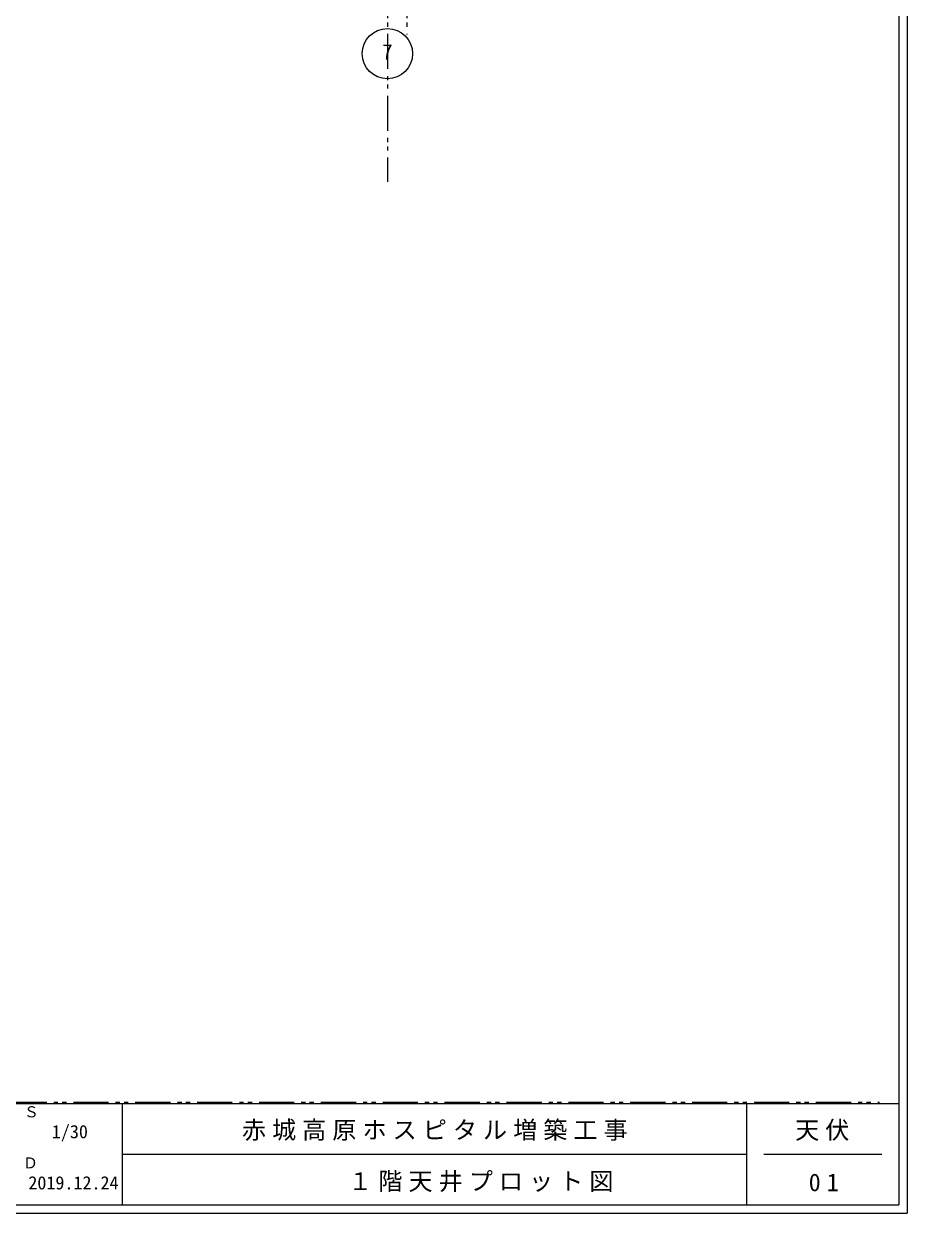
# Model space of a CAD drawing. Units: millimetres at full size. Extents: x -22551 to 92397, y -19340 to 14894.
# Drawn here: x 83601 to 92397, y -19340 to -7506 of the extents above; entities that cross this region are included whole.
import ezdxf
from ezdxf.enums import TextEntityAlignment as Align

# ---------------------------------------------------------------- set-up
doc = ezdxf.new("R2010")
doc.units = ezdxf.units.MM
doc.header["$LTSCALE"] = 70
doc.linetypes.add('DOUBLE_CHAIN1', pattern=[8.8, 5, -1, 0.6, -0.6, 0.6, -1])
doc.layers.add('2-0_通芯', color=7, linetype='Continuous', lineweight=15)
doc.layers.add('8-0_9-1', color=7, linetype='Continuous', lineweight=15)
doc.styles.add('ＭＳ ゴシック', font='')
doc.styles.get('ＭＳ ゴシック').set_extended_font_data('MS Gothic')

msp = doc.modelspace()

# ---------------------------------------------------------------- linework, layer by layer
at = {"layer": '2-0_通芯', "linetype": 'DOUBLE_CHAIN1'}
for p, q in [((87221.52, 10874.77), (87221.52, -9077.32)), ((87416.52, 10874.77), (87416.52, -7611.2)), ((75471.52, -18235.23), (92121.52, -18235.23))]:
    msp.add_line(p, q, dxfattribs=at)
at = {"layer": '2-0_通芯'}
msp.add_circle((87221.52, -7802.73), 250, dxfattribs=at)
at = {"layer": '8-0_9-1'}
for p, q in [((92312.86, 14809.69), (92312.86, -19256.46)), ((92396.86, 14893.69), (92396.86, -19340.46)), ((44756.56, -18248.46), (92312.86, -18248.46)), ((84584.86, -19256.46), (84584.86, -18248.46)), ((90800.86, -19256.46), (90800.86, -18248.46)), ((84584.86, -18752.46), (90800.86, -18752.46)), ((90968.86, -18752.46), (92144.87, -18752.46)), ((44756.56, -19256.46), (92312.86, -19256.46)), ((44672.56, -19340.46), (92396.86, -19340.46))]:
    msp.add_line(p, q, dxfattribs=at)

# ---------------------------------------------------------------- texts
at = {"layer": '2-0_通芯', "style": 'ＭＳ ゴシック'}
msp.add_text('7', height=154, dxfattribs=at).set_placement((87169.02, -7907.73), align=Align.BOTTOM_LEFT)
at = {"layer": '8-0_9-1', "style": 'ＭＳ ゴシック'}
for s, height, p in [('Ｓ', 110, (83601.82, -18419.42)), ('1/30', 132, (83880.78, -18634.1)), ('Ｄ', 110, (83592.23, -18928.03)), ('2019.12.24', 132, (83646.87, -19143.64))]:
    msp.add_text(s, height=height, dxfattribs=at).set_placement(p, align=Align.BOTTOM_LEFT)
at = {"layer": '8-0_9-1', "char_height": 176, "attachment_point": 7, "style": 'ＭＳ ゴシック'}
for s, insert in [('\\T1.25;赤城高原ホスピタル増築工事', (85772.86, -18620.46)), ('\\T1.25;天伏', (91280.93, -18620.46)), ('\\T1.25;１階天井プロット図', (86831.41, -19131.53)), ('\\T1.5;01', (91415.93, -19124.46))]:
    msp.add_mtext(s, dxfattribs=dict(at, insert=insert))

doc.saveas('drawing.dxf')
